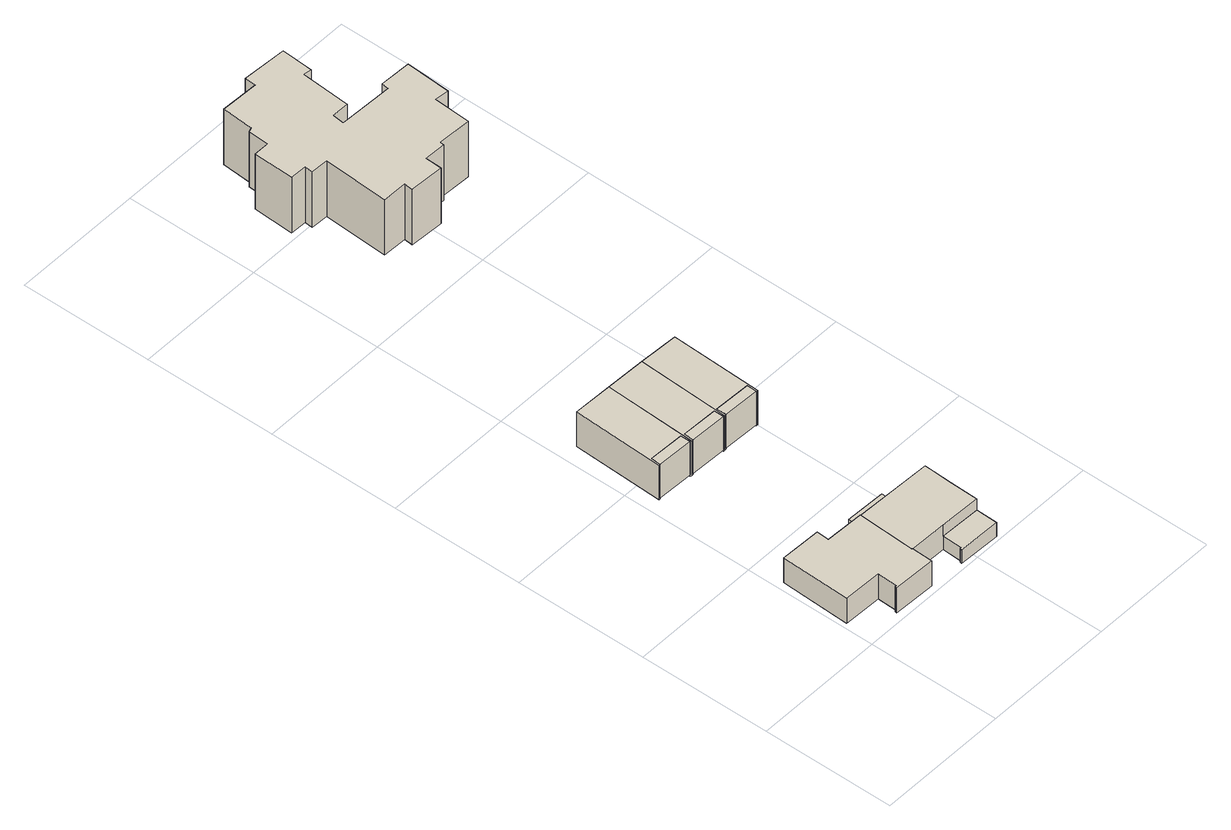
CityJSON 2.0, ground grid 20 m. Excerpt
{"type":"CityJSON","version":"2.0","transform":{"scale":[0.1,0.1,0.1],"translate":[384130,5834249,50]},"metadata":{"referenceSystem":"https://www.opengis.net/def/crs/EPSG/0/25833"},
"CityObjects":{
"building1":{"type":"Building","attributes":{"Gemeindeschluessel":"11000012","BezugspunktDach":"2200","function":"31001_1010","measuredHeight":4.29,"storeysAboveGround":1},"address":[{"country":"Germany","locality":"Berlin","thoroughfareNumber":"124","thoroughfareName":"Gollanczstraße"}],"geometry":[{"type":"Solid","lod":"1","boundaries":[[[[0,1,2,3,4,5,6,7,8,9,10,11,12]],[[13,14,15,16,17,18,19,20,21,22,23,24,25]],[[13,25,12,11]],[[14,13,11,10]],[[15,14,10,9]],[[16,15,9,8]],[[17,16,8,7]],[[18,17,7,6]],[[19,18,6,5]],[[20,19,5,4]],[[21,20,4,3]],[[22,21,3,2]],[[23,22,2,1]],[[24,23,1,0]],[[25,24,0,12]]]]}]},
"building2":{"type":"Building","attributes":{"Gemeindeschluessel":"11000012","BezugspunktDach":"2200","function":"51009_1610","measuredHeight":5.78,"storeysAboveGround":0},"address":[{"country":"Germany","locality":"Berlin"}],"geometry":[{"type":"Solid","lod":"1","boundaries":[[[[26,27,28,29]],[[30,31,32,33]],[[30,33,29,28]],[[31,30,28,27]],[[32,31,27,26]],[[33,32,26,29]]]]}]},
"building3":{"type":"Building","attributes":{"Gemeindeschluessel":"11000012","BezugspunktDach":"2200","function":"31001_1010","measuredHeight":5.93,"storeysAboveGround":2},"address":[{"country":"Germany","locality":"Berlin","thoroughfareNumber":"132","thoroughfareName":"Gollanczstraße"}],"geometry":[{"type":"Solid","lod":"1","boundaries":[[[[29,28,27,26,34,35,36,37]],[[38,39,40,41,42,43,44,45]],[[38,45,37,36]],[[39,38,36,35]],[[40,39,35,34]],[[41,40,34,26]],[[42,41,26,27]],[[43,42,27,28]],[[44,43,28,29]],[[45,44,29,37]]]]}]},
"building4":{"type":"Building","attributes":{"Gemeindeschluessel":"11000012","function":"31001_1010"},"address":[{"country":"Germany","locality":"Berlin","thoroughfareNumber":"126","thoroughfareName":"Gollanczstraße"}],"children":["building4-1","building4-2","building4-3"]},
"building4-1":{"type":"BuildingPart","attributes":{"BezugspunktDach":"2200","measuredHeight":6.24,"storeysAboveGround":1},"parents":["building4"],"geometry":[{"type":"MultiSurface","lod":"1","boundaries":[[[46,47,48,49,50,51,52,53,54,55]],[[56,57,58,59,60,61,62,63,64,65]],[[56,65,55,54]],[[57,56,54,53]],[[58,57,53,52]],[[59,66,67,58,52,51]],[[60,59,51,50]],[[61,60,50,49]],[[62,61,49,48]],[[68,69,48,47]],[[64,63,47,46]],[[65,64,46,55]],[[58,67,66,59]],[[63,62,69,68]]]}]},
"building4-2":{"type":"BuildingPart","attributes":{"BezugspunktDach":"2200","measuredHeight":2.32,"storeysAboveGround":1},"parents":["building4"],"geometry":[{"type":"Solid","lod":"1","boundaries":[[[[70,69,68,71,72,73]],[[74,75,63,62,76,77]],[[74,77,73,72]],[[75,74,72,71]],[[63,75,71,68]],[[76,62,69,70]],[[77,76,70,73]],[[62,63,68,69]]]]}]},
"building4-3":{"type":"BuildingPart","attributes":{"BezugspunktDach":"2200","measuredHeight":2.32,"storeysAboveGround":1},"parents":["building4"],"geometry":[{"type":"Solid","lod":"1","boundaries":[[[[66,78,79,67]],[[80,81,59,58]],[[80,58,67,79]],[[81,80,79,78]],[[59,81,78,66]],[[58,59,66,67]]]]}]},
"building5":{"type":"Building","attributes":{"Gemeindeschluessel":"11000012","BezugspunktDach":"2200","function":"51009_1610","measuredHeight":5.78,"storeysAboveGround":0},"address":[{"country":"Germany","locality":"Berlin"}],"geometry":[{"type":"Solid","lod":"1","boundaries":[[[[82,83,84,85]],[[86,87,88,89]],[[86,89,85,84]],[[87,86,84,83]],[[88,87,83,82]],[[89,88,82,85]]]]}]},
"building6":{"type":"Building","attributes":{"Gemeindeschluessel":"11000012","BezugspunktDach":"2200","function":"31001_1010","measuredHeight":5.95,"storeysAboveGround":2},"address":[{"country":"Germany","locality":"Berlin","thoroughfareNumber":"134","thoroughfareName":"Gollanczstraße"}],"geometry":[{"type":"Solid","lod":"1","boundaries":[[[[85,84,83,82,90,91,35,34]],[[39,92,93,94,95,96,97,40]],[[39,40,34,35]],[[92,39,35,91]],[[93,92,91,90]],[[94,93,90,82]],[[95,94,82,83]],[[96,95,83,84]],[[97,96,84,85]],[[40,97,85,34]]]]}]},
"building7":{"type":"Building","attributes":{"Gemeindeschluessel":"11000012","BezugspunktDach":"2200","function":"51009_1610","measuredHeight":5.79,"storeysAboveGround":0},"address":[{"country":"Germany","locality":"Berlin"}],"geometry":[{"type":"Solid","lod":"1","boundaries":[[[[98,99,100,101]],[[102,103,104,105]],[[102,105,101,100]],[[103,102,100,99]],[[104,103,99,98]],[[105,104,98,101]]]]}]},
"building8":{"type":"Building","attributes":{"Gemeindeschluessel":"11000012","BezugspunktDach":"2200","function":"31001_1010","measuredHeight":5.95,"storeysAboveGround":2},"address":[{"country":"Germany","locality":"Berlin","thoroughfareNumber":"136","thoroughfareName":"Gollanczstraße"}],"geometry":[{"type":"Solid","lod":"1","boundaries":[[[[101,100,99,98,106,107,91,90]],[[92,108,109,110,111,112,113,93]],[[92,93,90,91]],[[108,92,91,107]],[[109,108,107,106]],[[110,109,106,98]],[[111,110,98,99]],[[112,111,99,100]],[[113,112,100,101]],[[93,113,101,90]]]]}]},
"building9":{"type":"Building","attributes":{"Gemeindeschluessel":"11000012","BezugspunktDach":"2200","function":"31001_1010","measuredHeight":9.59,"storeysAboveGround":3},"address":[{"country":"Germany","locality":"Berlin","thoroughfareNumber":"140","thoroughfareName":"Gollanczstraße"}],"geometry":[{"type":"Solid","lod":"1","boundaries":[[[[114,115,116,117,118,119,120,121,122,123,124,125,126,127,128,129,130,131,132,133,134,135,136,137,138,139,140,141,142,143]],[[144,145,146,147,148,149,150,151,152,153,154,155,156,157,158,159,160,161,162,163,164,165,166,167,168,169,170,171,172,173]],[[144,173,143,142]],[[145,144,142,141]],[[146,145,141,140]],[[147,146,140,139]],[[148,147,139,138]],[[149,148,138,137]],[[150,149,137,136]],[[151,150,136,135]],[[152,151,135,134]],[[153,152,134,133]],[[154,153,133,132]],[[155,154,132,131]],[[156,155,131,130]],[[157,156,130,129]],[[158,157,129,128]],[[159,158,128,127]],[[160,159,127,126]],[[161,160,126,125]],[[162,161,125,124]],[[163,162,124,123]],[[164,163,123,122]],[[165,164,122,121]],[[166,165,121,120]],[[167,166,120,119]],[[168,167,119,118]],[[169,168,118,117]],[[170,169,117,116]],[[171,170,116,115]],[[172,171,115,114]],[[173,172,114,143]]]]}]}
},
"vertices":[
[65,45,46],[64,15,46],[62,15,46],[61,12,46],[125,10,46],[126,42,46],[125,42,46],[129,129,46],[128,129,46],[71,131,46],[72,150,46],[11,152,46],[7,47,46],[11,152,3],[72,150,3],[71,131,3],[128,129,3],[129,129,3],[125,42,3],[126,42,3],[125,10,3],[61,12,3],[62,15,3],[64,15,3],[65,45,3],[7,47,3],
[76,359,65],[76,374,65],[23,376,65],[22,361,65],[23,376,7],[76,374,7],[76,359,7],[22,361,7],
[78,358,65],[84,497,65],[25,499,65],[20,361,65],[25,499,5],[84,497,5],[78,358,5],[76,359,5],[76,374,5],[23,376,5],[22,361,5],[20,361,5],
[126,42,45],[183,41,45],[244,39,45],[245,82,45],[247,125,45],[189,127,45],[128,129,45],[129,129,45],[127,86,45],[125,42,45],[127,86,2],[129,129,2],[128,129,2],[189,127,2],[247,125,2],[245,82,2],[244,39,2],[183,41,2],[126,42,2],[125,42,2],[189,127,26],[128,129,26],[183,41,26],[244,39,26],
[243,6,26],[182,11,26],[180,11,26],[179,8,26],[180,11,2],[182,11,2],[243,6,2],[179,8,2],
[190,146,26],[129,148,26],[129,148,2],[190,146,2],
[136,356,65],[136,371,65],[82,373,65],[81,358,65],[82,373,7],[136,371,7],[136,356,7],[81,358,7],
[138,356,65],[144,495,65],[144,495,5],[138,356,5],[136,356,5],[136,371,5],[82,373,5],[81,358,5],
[196,354,65],[196,369,65],[141,371,65],[141,356,65],[141,371,7],[196,369,7],[196,354,7],[141,356,7],
[198,354,65],[203,492,65],[203,492,5],[198,354,5],[196,354,5],[196,369,5],[141,371,5],[141,356,5],
[96,998,114],[95,986,114],[121,985,114],[116,887,114],[153,886,114],[152,873,114],[203,870,114],[204,895,114],[236,894,114],[237,900,114],[287,898,114],[290,953,114],[311,951,114],[315,1019,114],[268,1021,114],[267,1010,114],[185,1013,114],[187,1031,114],[213,1030,114],[218,1105,114],[230,1103,114],[233,1151,114],[166,1155,114],[165,1138,114],[108,1140,114],[105,1093,114],[99,1091,114],[97,1060,114],[74,1060,114],[71,999,114],[74,1060,18],[97,1060,18],[99,1091,18],[105,1093,18],[108,1140,18],[165,1138,18],[166,1155,18],[233,1151,18],[230,1103,18],[218,1105,18],[213,1030,18],[187,1031,18],[185,1013,18],[267,1010,18],[268,1021,18],[315,1019,18],[311,951,18],[290,953,18],[287,898,18],[237,900,18],[236,894,18],[204,895,18],[203,870,18],[152,873,18],[153,886,18],[116,887,18],[121,985,18],[95,986,18],[96,998,18],[71,999,18]
]}
